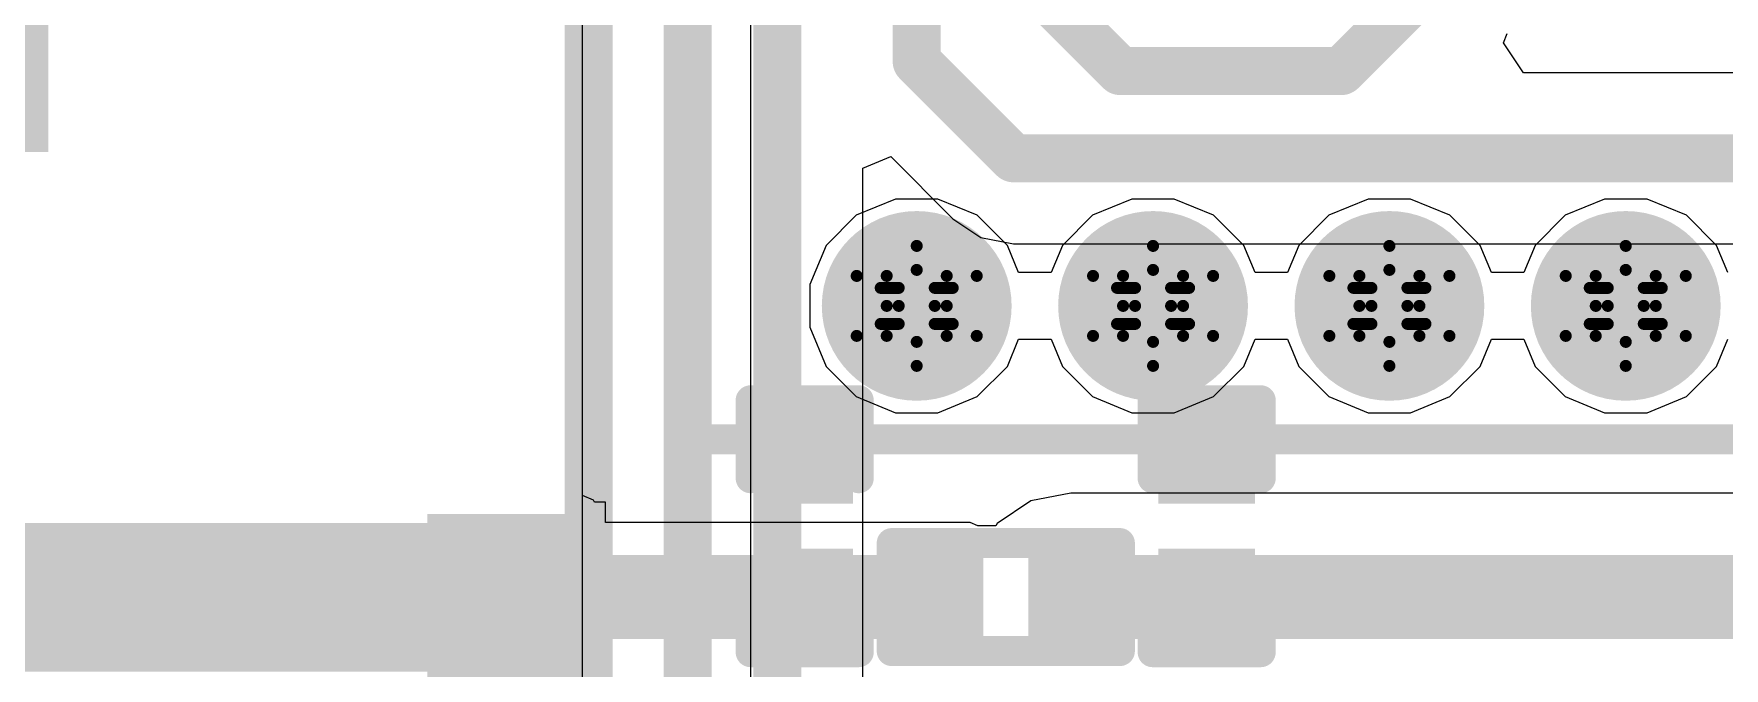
# Model space of a CAD drawing. Header units: inches. Extents: x -2.7 to 10.9, y -2.9 to 7.4.
# Drawn here: x -0.7064 to -0.4248, y 0.9 to 1.0058 of the extents above; entities that cross this region are included whole.
import ezdxf

# ---------------------------------------------------------------- set-up
doc = ezdxf.new("R2010")
doc.units = ezdxf.units.IN
doc.header["$MEASUREMENT"] = 0
for name, color, linetype in [('Board Outline', 216, 'Continuous'), ('Bottom Layer', 5, 'Continuous'), ('Bottom Solder', 6, 'Continuous'), ('Drill Drawing', 1, 'Continuous'), ('Layer 2', 16, 'Continuous'), ('Layer 3', 76, 'Continuous'), ('Top Layer', 1, 'Continuous'), ('Top Overlay', 2, 'Continuous'), ('Top Paste', 8, 'Continuous'), ('Top Solder', 216, 'Continuous'), ('Via Holes', 16, 'Continuous')]:
    doc.layers.add(name, color=color, linetype=linetype)

# ---------------------------------------------------------------- blocks, each defined once
blk = doc.blocks.new('IND_0201_38')
at = {"layer": 'Top Layer'}
for points in [[(-0.01575, 0.00591), (-0.00591, 0.00591), (-0.00591, -0.00591), (-0.01575, -0.00591)], [(0.00591, 0.00591), (0.01575, 0.00591), (0.01575, -0.00591), (0.00591, -0.00591)]]:
    blk.add_hatch(color=1, dxfattribs=at).paths.add_polyline_path(points)
at = {"layer": 'Top Paste'}
for points in [[(-0.01575, 0.00591), (-0.00591, 0.00591), (-0.00591, -0.00591), (-0.01575, -0.00591)], [(0.00591, 0.00591), (0.01575, 0.00591), (0.01575, -0.00591), (0.00591, -0.00591)]]:
    blk.add_hatch(color=8, dxfattribs=at).paths.add_polyline_path(points)
at = {"layer": 'Top Solder'}
for points in [[(-0.01791, 0.00807), (-0.00374, 0.00807), (-0.00374, -0.00807), (-0.01791, -0.00807)], [(0.00374, 0.00807), (0.01791, 0.00807), (0.01791, -0.00807), (0.00374, -0.00807)]]:
    blk.add_hatch(color=216, dxfattribs=at).paths.add_polyline_path(points)
at = {"layer": 'Top Overlay'}
for points in [[(-0.019, 0.009, 0.005, 0.005, 0), (0.019, 0.009, 0.005, 0.005, 0)], [(-0.019, -0.009, 0.005, 0.005, 0), (-0.019, 0.009, 0.005, 0.005, 0)], [(0.019, -0.009, 0.005, 0.005, 0), (0.019, 0.009, 0.005, 0.005, 0)], [(-0.019, -0.009, 0.005, 0.005, 0), (0.019, -0.009, 0.005, 0.005, 0)]]:
    blk.add_lwpolyline(points, format="xyseb", dxfattribs=at)
for points in [[(-0.02025, 0.009, 0.0025, 0.0025, 1), (-0.01775, 0.009, 0.0025, 0.0025, 1)], [(-0.02025, 0.009, 0.0025, 0.0025, 1), (-0.01775, 0.009, 0.0025, 0.0025, 1)], [(0.01775, 0.009, 0.0025, 0.0025, 1), (0.02025, 0.009, 0.0025, 0.0025, 1)], [(0.01775, 0.009, 0.0025, 0.0025, 1), (0.02025, 0.009, 0.0025, 0.0025, 1)], [(-0.02025, -0.009, 0.0025, 0.0025, 1), (-0.01775, -0.009, 0.0025, 0.0025, 1)], [(-0.02025, -0.009, 0.0025, 0.0025, 1), (-0.01775, -0.009, 0.0025, 0.0025, 1)], [(0.01775, -0.009, 0.0025, 0.0025, 1), (0.02025, -0.009, 0.0025, 0.0025, 1)], [(0.01775, -0.009, 0.0025, 0.0025, 1), (0.02025, -0.009, 0.0025, 0.0025, 1)]]:
    blk.add_lwpolyline(points, format="xyseb", close=True, dxfattribs=at)
blk = doc.blocks.new('CAP_0201_39')
at = {"layer": 'Top Layer'}
for points in [[(-0.01772, 0.00591), (-0.00591, 0.00591), (-0.00591, -0.00591), (-0.01772, -0.00591)], [(0.00591, 0.00591), (0.01772, 0.00591), (0.01772, -0.00591), (0.00591, -0.00591)]]:
    blk.add_hatch(color=1, dxfattribs=at).paths.add_polyline_path(points)
at = {"layer": 'Top Paste'}
for points in [[(-0.01772, 0.00591), (-0.00591, 0.00591), (-0.00591, -0.00591), (-0.01772, -0.00591)], [(0.00591, 0.00591), (0.01772, 0.00591), (0.01772, -0.00591), (0.00591, -0.00591)]]:
    blk.add_hatch(color=8, dxfattribs=at).paths.add_polyline_path(points)
at = {"layer": 'Top Solder'}
for points in [[(-0.01988, 0.00807), (-0.00374, 0.00807), (-0.00374, -0.00807), (-0.01988, -0.00807)], [(0.00374, 0.00807), (0.01988, 0.00807), (0.01988, -0.00807), (0.00374, -0.00807)]]:
    blk.add_hatch(color=216, dxfattribs=at).paths.add_polyline_path(points)
at = {"layer": 'Top Overlay'}
for points in [[(-0.008, 0.009, 0.005, 0.005, 0), (-0.021, 0.009, 0.005, 0.005, 0)], [(-0.021, -0.009, 0.005, 0.005, 0), (-0.021, 0.009, 0.005, 0.005, 0)], [(0.021, 0.009, 0.005, 0.005, 0), (0.008, 0.009, 0.005, 0.005, 0)], [(0.021, -0.009, 0.005, 0.005, 0), (0.021, 0.009, 0.005, 0.005, 0)], [(-0.008, -0.009, 0.005, 0.005, 0), (-0.021, -0.009, 0.005, 0.005, 0)], [(0.021, -0.009, 0.005, 0.005, 0), (0.008, -0.009, 0.005, 0.005, 0)]]:
    blk.add_lwpolyline(points, format="xyseb", dxfattribs=at)
for points in [[(-0.02225, 0.009, 0.0025, 0.0025, 1), (-0.01975, 0.009, 0.0025, 0.0025, 1)], [(-0.02225, 0.009, 0.0025, 0.0025, 1), (-0.01975, 0.009, 0.0025, 0.0025, 1)], [(-0.00925, 0.009, 0.0025, 0.0025, 1), (-0.00675, 0.009, 0.0025, 0.0025, 1)], [(0.00675, 0.009, 0.0025, 0.0025, 1), (0.00925, 0.009, 0.0025, 0.0025, 1)], [(0.01975, 0.009, 0.0025, 0.0025, 1), (0.02225, 0.009, 0.0025, 0.0025, 1)], [(0.01975, 0.009, 0.0025, 0.0025, 1), (0.02225, 0.009, 0.0025, 0.0025, 1)], [(-0.02225, -0.009, 0.0025, 0.0025, 1), (-0.01975, -0.009, 0.0025, 0.0025, 1)], [(-0.02225, -0.009, 0.0025, 0.0025, 1), (-0.01975, -0.009, 0.0025, 0.0025, 1)], [(-0.00925, -0.009, 0.0025, 0.0025, 1), (-0.00675, -0.009, 0.0025, 0.0025, 1)], [(0.00675, -0.009, 0.0025, 0.0025, 1), (0.00925, -0.009, 0.0025, 0.0025, 1)], [(0.01975, -0.009, 0.0025, 0.0025, 1), (0.02225, -0.009, 0.0025, 0.0025, 1)], [(0.01975, -0.009, 0.0025, 0.0025, 1), (0.02225, -0.009, 0.0025, 0.0025, 1)]]:
    blk.add_lwpolyline(points, format="xyseb", close=True, dxfattribs=at)
blk = doc.blocks.new('CAP_0201_40')
at = {"layer": 'Top Layer'}
for points in [[(-0.01772, 0.00591), (-0.00591, 0.00591), (-0.00591, -0.00591), (-0.01772, -0.00591)], [(0.00591, 0.00591), (0.01772, 0.00591), (0.01772, -0.00591), (0.00591, -0.00591)]]:
    blk.add_hatch(color=1, dxfattribs=at).paths.add_polyline_path(points)
at = {"layer": 'Top Paste'}
for points in [[(-0.01772, 0.00591), (-0.00591, 0.00591), (-0.00591, -0.00591), (-0.01772, -0.00591)], [(0.00591, 0.00591), (0.01772, 0.00591), (0.01772, -0.00591), (0.00591, -0.00591)]]:
    blk.add_hatch(color=8, dxfattribs=at).paths.add_polyline_path(points)
at = {"layer": 'Top Solder'}
for points in [[(-0.01988, 0.00807), (-0.00374, 0.00807), (-0.00374, -0.00807), (-0.01988, -0.00807)], [(0.00374, 0.00807), (0.01988, 0.00807), (0.01988, -0.00807), (0.00374, -0.00807)]]:
    blk.add_hatch(color=216, dxfattribs=at).paths.add_polyline_path(points)
at = {"layer": 'Top Overlay'}
for points in [[(-0.008, 0.009, 0.005, 0.005, 0), (-0.021, 0.009, 0.005, 0.005, 0)], [(-0.021, -0.009, 0.005, 0.005, 0), (-0.021, 0.009, 0.005, 0.005, 0)], [(0.021, 0.009, 0.005, 0.005, 0), (0.008, 0.009, 0.005, 0.005, 0)], [(0.021, -0.009, 0.005, 0.005, 0), (0.021, 0.009, 0.005, 0.005, 0)], [(-0.008, -0.009, 0.005, 0.005, 0), (-0.021, -0.009, 0.005, 0.005, 0)], [(0.021, -0.009, 0.005, 0.005, 0), (0.008, -0.009, 0.005, 0.005, 0)]]:
    blk.add_lwpolyline(points, format="xyseb", dxfattribs=at)
for points in [[(-0.02225, 0.009, 0.0025, 0.0025, 1), (-0.01975, 0.009, 0.0025, 0.0025, 1)], [(-0.02225, 0.009, 0.0025, 0.0025, 1), (-0.01975, 0.009, 0.0025, 0.0025, 1)], [(-0.00925, 0.009, 0.0025, 0.0025, 1), (-0.00675, 0.009, 0.0025, 0.0025, 1)], [(0.00675, 0.009, 0.0025, 0.0025, 1), (0.00925, 0.009, 0.0025, 0.0025, 1)], [(0.01975, 0.009, 0.0025, 0.0025, 1), (0.02225, 0.009, 0.0025, 0.0025, 1)], [(0.01975, 0.009, 0.0025, 0.0025, 1), (0.02225, 0.009, 0.0025, 0.0025, 1)], [(-0.02225, -0.009, 0.0025, 0.0025, 1), (-0.01975, -0.009, 0.0025, 0.0025, 1)], [(-0.02225, -0.009, 0.0025, 0.0025, 1), (-0.01975, -0.009, 0.0025, 0.0025, 1)], [(-0.00925, -0.009, 0.0025, 0.0025, 1), (-0.00675, -0.009, 0.0025, 0.0025, 1)], [(0.00675, -0.009, 0.0025, 0.0025, 1), (0.00925, -0.009, 0.0025, 0.0025, 1)], [(0.01975, -0.009, 0.0025, 0.0025, 1), (0.02225, -0.009, 0.0025, 0.0025, 1)], [(0.01975, -0.009, 0.0025, 0.0025, 1), (0.02225, -0.009, 0.0025, 0.0025, 1)]]:
    blk.add_lwpolyline(points, format="xyseb", close=True, dxfattribs=at)
blk = doc.blocks.new('ESP_P_____A_______41')
at = {"layer": 'Top Layer'}
for points in [[(0.09055, 0), (0.11535, 0), (0.11535, 0.198), (0.09055, 0.198)], [(0.17717, 0.08701), (0.19685, 0.08701), (0.19685, 0.198), (0.17717, 0.198)], [(0.281, 0.08702), (0.281, 0.1067), (0.192, 0.1067), (0.192, 0.08702)], [(0.09316, 0.01984), (0.11284, 0.01984), (0.11284, 0.00016), (0.09316, 0.00016)]]:
    blk.add_hatch(color=1, dxfattribs=at).paths.add_polyline_path(points)
at = {"layer": 'Top Paste'}
blk.add_hatch(color=8, dxfattribs=at).paths.add_polyline_path([(0.09316, 0.01984), (0.11284, 0.01984), (0.11284, 0.00016), (0.09316, 0.00016)])
at = {"layer": 'Top Solder'}
blk.add_hatch(color=216, dxfattribs=at).paths.add_polyline_path([(0.08916, 0.02384), (0.11684, 0.02384), (0.11684, -0.00384), (0.08916, -0.00384)])

msp = doc.modelspace()

# ---------------------------------------------------------------- hatches: boundary and pattern name
at = {"layer": 'Bottom Layer'}
h = msp.add_hatch(color=5, dxfattribs=at)
edge = h.paths.add_edge_path()
edge.add_arc((-0.55933, 0.9604), 0.01181, 0, 360)
h = msp.add_hatch(color=5, dxfattribs=at)
edge = h.paths.add_edge_path()
edge.add_arc((-0.51996, 0.9604), 0.01181, 0, 360)
h = msp.add_hatch(color=5, dxfattribs=at)
edge = h.paths.add_edge_path()
edge.add_arc((-0.48059, 0.9604), 0.01181, 0, 360)
h = msp.add_hatch(color=5, dxfattribs=at)
edge = h.paths.add_edge_path()
edge.add_arc((-0.44122, 0.9604), 0.01181, 0, 360)
at = {"layer": 'Bottom Solder'}
h = msp.add_hatch(color=6, dxfattribs=at)
edge = h.paths.add_edge_path()
edge.add_arc((-0.55933, 0.9604), 0.01581, 0, 360)
h = msp.add_hatch(color=6, dxfattribs=at)
edge = h.paths.add_edge_path()
edge.add_arc((-0.51996, 0.9604), 0.01581, 0, 360)
h = msp.add_hatch(color=6, dxfattribs=at)
edge = h.paths.add_edge_path()
edge.add_arc((-0.48059, 0.9604), 0.01581, 0, 360)
h = msp.add_hatch(color=6, dxfattribs=at)
edge = h.paths.add_edge_path()
edge.add_arc((-0.44122, 0.9604), 0.01581, 0, 360)
at = {"layer": 'Layer 2'}
h = msp.add_hatch(color=16, dxfattribs=at)
edge = h.paths.add_edge_path()
edge.add_arc((-0.55933, 0.9604), 0.01181, 0, 360)
h = msp.add_hatch(color=16, dxfattribs=at)
edge = h.paths.add_edge_path()
edge.add_arc((-0.51996, 0.9604), 0.01181, 0, 360)
h = msp.add_hatch(color=16, dxfattribs=at)
edge = h.paths.add_edge_path()
edge.add_arc((-0.48059, 0.9604), 0.01181, 0, 360)
h = msp.add_hatch(color=16, dxfattribs=at)
edge = h.paths.add_edge_path()
edge.add_arc((-0.44122, 0.9604), 0.01181, 0, 360)
at = {"layer": 'Layer 3'}
h = msp.add_hatch(color=76, dxfattribs=at)
edge = h.paths.add_edge_path()
edge.add_arc((-0.55933, 0.9604), 0.01181, 0, 360)
h = msp.add_hatch(color=76, dxfattribs=at)
edge = h.paths.add_edge_path()
edge.add_arc((-0.51996, 0.9604), 0.01181, 0, 360)
h = msp.add_hatch(color=76, dxfattribs=at)
edge = h.paths.add_edge_path()
edge.add_arc((-0.48059, 0.9604), 0.01181, 0, 360)
h = msp.add_hatch(color=76, dxfattribs=at)
edge = h.paths.add_edge_path()
edge.add_arc((-0.44122, 0.9604), 0.01181, 0, 360)
at = {"layer": 'Top Layer'}
h = msp.add_hatch(color=1, dxfattribs=at)
edge = h.paths.add_edge_path()
edge.add_arc((-0.55933, 0.9604), 0.01181, 0, 360)
h = msp.add_hatch(color=1, dxfattribs=at)
edge = h.paths.add_edge_path()
edge.add_arc((-0.51996, 0.9604), 0.01181, 0, 360)
h = msp.add_hatch(color=1, dxfattribs=at)
edge = h.paths.add_edge_path()
edge.add_arc((-0.48059, 0.9604), 0.01181, 0, 360)
h = msp.add_hatch(color=1, dxfattribs=at)
edge = h.paths.add_edge_path()
edge.add_arc((-0.44122, 0.9604), 0.01181, 0, 360)
msp.add_hatch(color=1, dxfattribs=at).paths.add_polyline_path([(-0.63683, 0.90486), (-0.5504, 0.90486), (-0.5504, 0.91886), (-0.63683, 0.91886)])
at = {"layer": 'Top Solder'}
h = msp.add_hatch(color=216, dxfattribs=at)
edge = h.paths.add_edge_path()
edge.add_arc((-0.55933, 0.9604), 0.01581, 0, 360)
h = msp.add_hatch(color=216, dxfattribs=at)
edge = h.paths.add_edge_path()
edge.add_arc((-0.51996, 0.9604), 0.01581, 0, 360)
h = msp.add_hatch(color=216, dxfattribs=at)
edge = h.paths.add_edge_path()
edge.add_arc((-0.48059, 0.9604), 0.01581, 0, 360)
h = msp.add_hatch(color=216, dxfattribs=at)
edge = h.paths.add_edge_path()
edge.add_arc((-0.44122, 0.9604), 0.01581, 0, 360)
at = {"layer": 'Via Holes'}
h = msp.add_hatch(color=7, dxfattribs=at)
edge = h.paths.add_edge_path()
edge.add_arc((-0.55933, 0.9604), 0.00591, 0, 360)
h = msp.add_hatch(color=7, dxfattribs=at)
edge = h.paths.add_edge_path()
edge.add_arc((-0.51996, 0.9604), 0.00591, 0, 360)
h = msp.add_hatch(color=7, dxfattribs=at)
edge = h.paths.add_edge_path()
edge.add_arc((-0.48059, 0.9604), 0.00591, 0, 360)
h = msp.add_hatch(color=7, dxfattribs=at)
edge = h.paths.add_edge_path()
edge.add_arc((-0.44122, 0.9604), 0.00591, 0, 360)

# ---------------------------------------------------------------- linework, layer by layer
at = {"layer": 'Board Outline'}
msp.add_lwpolyline([(-2.49969, 1.37795, 0.005, 0.005, -0.740599), (2.8433, 0.25075, 0.005, 0.005, 0)], format="xyseb", dxfattribs=at)
at = {"layer": 'Bottom Layer'}
for p, q in [((-0.46161, 1.00427), (-0.46097, 1.00582)), ((-0.45828, 0.99927), (-0.46161, 1.00427)), ((-0.3895, 0.99927), (-0.45828, 0.99927)), ((-0.56829, 0.98337), (-0.56367, 0.98529)), ((-0.56829, 0.83698), (-0.56829, 0.98337)), ((-0.56367, 0.98529), (-0.55329, 0.97491)), ((-0.55329, 0.97491), (-0.55329, 0.97491)), ((-0.55329, 0.97491), (-0.54866, 0.97181)), ((-0.54866, 0.97181), (-0.5432, 0.97073)), ((-0.5432, 0.97073), (-0.39541, 0.97073))]:
    msp.add_line(p, q, dxfattribs=at)
for points in [[(-0.61398, 0.47298, 0.008, 0.008, 0), (-0.61398, 1.07322, 0.008, 0.008, 0)], [(-0.59749, 0.50813, 0.008, 0.008, 0), (-0.59749, 1.06681, 0.008, 0.008, 0)], [(-0.58256, 0.53156, 0.008, 0.008, 0), (-0.58256, 1.05601, 0.008, 0.008, 0)], [(-0.55933, 1.00114, 0.008, 0.008, 0), (-0.55933, 1.05657, 0.008, 0.008, 0)], [(-0.4886, 0.99954, 0.008, 0.008, 0), (-0.46451, 1.02363, 0.008, 0.008, 0)], [(-0.5395, 1.01362, 0.008, 0.008, 0), (-0.52542, 0.99954, 0.008, 0.008, 0)], [(-0.55933, 1.00114, 0.008, 0.008, 0), (-0.5432, 0.985, 0.008, 0.008, 0)], [(-0.52542, 0.99954, 0.008, 0.008, 0), (-0.4886, 0.99954, 0.008, 0.008, 0)], [(-0.5432, 0.985, 0.008, 0.008, 0), (-0.3895, 0.985, 0.008, 0.008, 0)]]:
    msp.add_lwpolyline(points, format="xyseb", dxfattribs=at)
for points in [[(-0.56133, 1.00114, 0.004, 0.004, 1), (-0.55733, 1.00114, 0.004, 0.004, 1)], [(-0.56133, 1.00114, 0.004, 0.004, 1), (-0.55733, 1.00114, 0.004, 0.004, 1)], [(-0.52742, 0.99954, 0.004, 0.004, 1), (-0.52342, 0.99954, 0.004, 0.004, 1)], [(-0.52742, 0.99954, 0.004, 0.004, 1), (-0.52342, 0.99954, 0.004, 0.004, 1)], [(-0.4906, 0.99954, 0.004, 0.004, 1), (-0.4866, 0.99954, 0.004, 0.004, 1)], [(-0.4906, 0.99954, 0.004, 0.004, 1), (-0.4866, 0.99954, 0.004, 0.004, 1)], [(-0.5452, 0.985, 0.004, 0.004, 1), (-0.5412, 0.985, 0.004, 0.004, 1)], [(-0.5452, 0.985, 0.004, 0.004, 1), (-0.5412, 0.985, 0.004, 0.004, 1)]]:
    msp.add_lwpolyline(points, format="xyseb", close=True, dxfattribs=at)
at = {"layer": 'Drill Drawing'}
for points in [[(-0.56433, 0.9654, 0.002, 0.002, 0), (-0.55933, 0.9704, 0.002, 0.002, 0)], [(-0.55933, 0.9704, 0.002, 0.002, 0), (-0.55433, 0.9654, 0.002, 0.002, 0)], [(-0.52496, 0.9654, 0.002, 0.002, 0), (-0.51996, 0.9704, 0.002, 0.002, 0)], [(-0.51996, 0.9704, 0.002, 0.002, 0), (-0.51496, 0.9654, 0.002, 0.002, 0)], [(-0.48559, 0.9654, 0.002, 0.002, 0), (-0.48059, 0.9704, 0.002, 0.002, 0)], [(-0.48059, 0.9704, 0.002, 0.002, 0), (-0.47559, 0.9654, 0.002, 0.002, 0)], [(-0.44622, 0.9654, 0.002, 0.002, 0), (-0.44122, 0.9704, 0.002, 0.002, 0)], [(-0.44122, 0.9704, 0.002, 0.002, 0), (-0.43622, 0.9654, 0.002, 0.002, 0)], [(-0.56933, 0.9654, 0.002, 0.002, 0), (-0.56433, 0.9604, 0.002, 0.002, 0)], [(-0.56933, 0.9654, 0.002, 0.002, 0), (-0.56433, 0.9654, 0.002, 0.002, 0)], [(-0.56233, 0.9634, 0.002, 0.002, 0), (-0.55933, 0.9664, 0.002, 0.002, 0)], [(-0.55933, 0.9664, 0.002, 0.002, 0), (-0.55633, 0.9634, 0.002, 0.002, 0)], [(-0.55433, 0.9654, 0.002, 0.002, 0), (-0.54933, 0.9654, 0.002, 0.002, 0)], [(-0.55433, 0.9604, 0.002, 0.002, 0), (-0.54933, 0.9654, 0.002, 0.002, 0)], [(-0.52996, 0.9654, 0.002, 0.002, 0), (-0.52496, 0.9604, 0.002, 0.002, 0)], [(-0.52996, 0.9654, 0.002, 0.002, 0), (-0.52496, 0.9654, 0.002, 0.002, 0)], [(-0.52296, 0.9634, 0.002, 0.002, 0), (-0.51996, 0.9664, 0.002, 0.002, 0)], [(-0.51996, 0.9664, 0.002, 0.002, 0), (-0.51696, 0.9634, 0.002, 0.002, 0)], [(-0.51496, 0.9654, 0.002, 0.002, 0), (-0.50996, 0.9654, 0.002, 0.002, 0)], [(-0.51496, 0.9604, 0.002, 0.002, 0), (-0.50996, 0.9654, 0.002, 0.002, 0)], [(-0.49059, 0.9654, 0.002, 0.002, 0), (-0.48559, 0.9604, 0.002, 0.002, 0)], [(-0.49059, 0.9654, 0.002, 0.002, 0), (-0.48559, 0.9654, 0.002, 0.002, 0)], [(-0.48359, 0.9634, 0.002, 0.002, 0), (-0.48059, 0.9664, 0.002, 0.002, 0)], [(-0.48059, 0.9664, 0.002, 0.002, 0), (-0.47759, 0.9634, 0.002, 0.002, 0)], [(-0.47559, 0.9654, 0.002, 0.002, 0), (-0.47059, 0.9654, 0.002, 0.002, 0)], [(-0.47559, 0.9604, 0.002, 0.002, 0), (-0.47059, 0.9654, 0.002, 0.002, 0)], [(-0.45122, 0.9654, 0.002, 0.002, 0), (-0.44622, 0.9604, 0.002, 0.002, 0)], [(-0.45122, 0.9654, 0.002, 0.002, 0), (-0.44622, 0.9654, 0.002, 0.002, 0)], [(-0.44422, 0.9634, 0.002, 0.002, 0), (-0.44122, 0.9664, 0.002, 0.002, 0)], [(-0.44122, 0.9664, 0.002, 0.002, 0), (-0.43822, 0.9634, 0.002, 0.002, 0)], [(-0.43622, 0.9654, 0.002, 0.002, 0), (-0.43122, 0.9654, 0.002, 0.002, 0)], [(-0.43622, 0.9604, 0.002, 0.002, 0), (-0.43122, 0.9654, 0.002, 0.002, 0)], [(-0.56533, 0.9634, 0.002, 0.002, 0), (-0.56233, 0.9604, 0.002, 0.002, 0)], [(-0.56533, 0.9634, 0.002, 0.002, 0), (-0.56233, 0.9634, 0.002, 0.002, 0)], [(-0.55633, 0.9634, 0.002, 0.002, 0), (-0.55333, 0.9634, 0.002, 0.002, 0)], [(-0.55633, 0.9604, 0.002, 0.002, 0), (-0.55333, 0.9634, 0.002, 0.002, 0)], [(-0.52596, 0.9634, 0.002, 0.002, 0), (-0.52296, 0.9604, 0.002, 0.002, 0)], [(-0.52596, 0.9634, 0.002, 0.002, 0), (-0.52296, 0.9634, 0.002, 0.002, 0)], [(-0.51696, 0.9634, 0.002, 0.002, 0), (-0.51396, 0.9634, 0.002, 0.002, 0)], [(-0.51696, 0.9604, 0.002, 0.002, 0), (-0.51396, 0.9634, 0.002, 0.002, 0)], [(-0.48659, 0.9634, 0.002, 0.002, 0), (-0.48359, 0.9604, 0.002, 0.002, 0)], [(-0.48659, 0.9634, 0.002, 0.002, 0), (-0.48359, 0.9634, 0.002, 0.002, 0)], [(-0.47759, 0.9634, 0.002, 0.002, 0), (-0.47459, 0.9634, 0.002, 0.002, 0)], [(-0.47759, 0.9604, 0.002, 0.002, 0), (-0.47459, 0.9634, 0.002, 0.002, 0)], [(-0.44722, 0.9634, 0.002, 0.002, 0), (-0.44422, 0.9604, 0.002, 0.002, 0)], [(-0.44722, 0.9634, 0.002, 0.002, 0), (-0.44422, 0.9634, 0.002, 0.002, 0)], [(-0.43822, 0.9634, 0.002, 0.002, 0), (-0.43522, 0.9634, 0.002, 0.002, 0)], [(-0.43822, 0.9604, 0.002, 0.002, 0), (-0.43522, 0.9634, 0.002, 0.002, 0)], [(-0.56933, 0.9554, 0.002, 0.002, 0), (-0.56433, 0.9604, 0.002, 0.002, 0)], [(-0.56533, 0.9574, 0.002, 0.002, 0), (-0.56233, 0.9604, 0.002, 0.002, 0)], [(-0.55633, 0.9604, 0.002, 0.002, 0), (-0.55333, 0.9574, 0.002, 0.002, 0)], [(-0.55433, 0.9604, 0.002, 0.002, 0), (-0.54933, 0.9554, 0.002, 0.002, 0)], [(-0.52996, 0.9554, 0.002, 0.002, 0), (-0.52496, 0.9604, 0.002, 0.002, 0)], [(-0.52596, 0.9574, 0.002, 0.002, 0), (-0.52296, 0.9604, 0.002, 0.002, 0)], [(-0.51696, 0.9604, 0.002, 0.002, 0), (-0.51396, 0.9574, 0.002, 0.002, 0)], [(-0.51496, 0.9604, 0.002, 0.002, 0), (-0.50996, 0.9554, 0.002, 0.002, 0)], [(-0.49059, 0.9554, 0.002, 0.002, 0), (-0.48559, 0.9604, 0.002, 0.002, 0)], [(-0.48659, 0.9574, 0.002, 0.002, 0), (-0.48359, 0.9604, 0.002, 0.002, 0)], [(-0.47759, 0.9604, 0.002, 0.002, 0), (-0.47459, 0.9574, 0.002, 0.002, 0)], [(-0.47559, 0.9604, 0.002, 0.002, 0), (-0.47059, 0.9554, 0.002, 0.002, 0)], [(-0.45122, 0.9554, 0.002, 0.002, 0), (-0.44622, 0.9604, 0.002, 0.002, 0)], [(-0.44722, 0.9574, 0.002, 0.002, 0), (-0.44422, 0.9604, 0.002, 0.002, 0)], [(-0.43822, 0.9604, 0.002, 0.002, 0), (-0.43522, 0.9574, 0.002, 0.002, 0)], [(-0.43622, 0.9604, 0.002, 0.002, 0), (-0.43122, 0.9554, 0.002, 0.002, 0)], [(-0.56533, 0.9574, 0.002, 0.002, 0), (-0.56233, 0.9574, 0.002, 0.002, 0)], [(-0.56233, 0.9574, 0.002, 0.002, 0), (-0.55933, 0.9544, 0.002, 0.002, 0)], [(-0.55933, 0.9544, 0.002, 0.002, 0), (-0.55633, 0.9574, 0.002, 0.002, 0)], [(-0.55633, 0.9574, 0.002, 0.002, 0), (-0.55333, 0.9574, 0.002, 0.002, 0)], [(-0.52596, 0.9574, 0.002, 0.002, 0), (-0.52296, 0.9574, 0.002, 0.002, 0)], [(-0.52296, 0.9574, 0.002, 0.002, 0), (-0.51996, 0.9544, 0.002, 0.002, 0)], [(-0.51996, 0.9544, 0.002, 0.002, 0), (-0.51696, 0.9574, 0.002, 0.002, 0)], [(-0.51696, 0.9574, 0.002, 0.002, 0), (-0.51396, 0.9574, 0.002, 0.002, 0)], [(-0.48659, 0.9574, 0.002, 0.002, 0), (-0.48359, 0.9574, 0.002, 0.002, 0)], [(-0.48359, 0.9574, 0.002, 0.002, 0), (-0.48059, 0.9544, 0.002, 0.002, 0)], [(-0.48059, 0.9544, 0.002, 0.002, 0), (-0.47759, 0.9574, 0.002, 0.002, 0)], [(-0.47759, 0.9574, 0.002, 0.002, 0), (-0.47459, 0.9574, 0.002, 0.002, 0)], [(-0.44722, 0.9574, 0.002, 0.002, 0), (-0.44422, 0.9574, 0.002, 0.002, 0)], [(-0.44422, 0.9574, 0.002, 0.002, 0), (-0.44122, 0.9544, 0.002, 0.002, 0)], [(-0.44122, 0.9544, 0.002, 0.002, 0), (-0.43822, 0.9574, 0.002, 0.002, 0)], [(-0.43822, 0.9574, 0.002, 0.002, 0), (-0.43522, 0.9574, 0.002, 0.002, 0)], [(-0.56933, 0.9554, 0.002, 0.002, 0), (-0.56433, 0.9554, 0.002, 0.002, 0)], [(-0.56433, 0.9554, 0.002, 0.002, 0), (-0.55933, 0.9504, 0.002, 0.002, 0)], [(-0.55933, 0.9504, 0.002, 0.002, 0), (-0.55433, 0.9554, 0.002, 0.002, 0)], [(-0.55433, 0.9554, 0.002, 0.002, 0), (-0.54933, 0.9554, 0.002, 0.002, 0)], [(-0.52996, 0.9554, 0.002, 0.002, 0), (-0.52496, 0.9554, 0.002, 0.002, 0)], [(-0.52496, 0.9554, 0.002, 0.002, 0), (-0.51996, 0.9504, 0.002, 0.002, 0)], [(-0.51996, 0.9504, 0.002, 0.002, 0), (-0.51496, 0.9554, 0.002, 0.002, 0)], [(-0.51496, 0.9554, 0.002, 0.002, 0), (-0.50996, 0.9554, 0.002, 0.002, 0)], [(-0.49059, 0.9554, 0.002, 0.002, 0), (-0.48559, 0.9554, 0.002, 0.002, 0)], [(-0.48559, 0.9554, 0.002, 0.002, 0), (-0.48059, 0.9504, 0.002, 0.002, 0)], [(-0.48059, 0.9504, 0.002, 0.002, 0), (-0.47559, 0.9554, 0.002, 0.002, 0)], [(-0.47559, 0.9554, 0.002, 0.002, 0), (-0.47059, 0.9554, 0.002, 0.002, 0)], [(-0.45122, 0.9554, 0.002, 0.002, 0), (-0.44622, 0.9554, 0.002, 0.002, 0)], [(-0.44622, 0.9554, 0.002, 0.002, 0), (-0.44122, 0.9504, 0.002, 0.002, 0)], [(-0.44122, 0.9504, 0.002, 0.002, 0), (-0.43622, 0.9554, 0.002, 0.002, 0)], [(-0.43622, 0.9554, 0.002, 0.002, 0), (-0.43122, 0.9554, 0.002, 0.002, 0)]]:
    msp.add_lwpolyline(points, format="xyseb", dxfattribs=at)
for points in [[(-0.55983, 0.9704, 0.001, 0.001, 1), (-0.55883, 0.9704, 0.001, 0.001, 1)], [(-0.55983, 0.9704, 0.001, 0.001, 1), (-0.55883, 0.9704, 0.001, 0.001, 1)], [(-0.52046, 0.9704, 0.001, 0.001, 1), (-0.51946, 0.9704, 0.001, 0.001, 1)], [(-0.52046, 0.9704, 0.001, 0.001, 1), (-0.51946, 0.9704, 0.001, 0.001, 1)], [(-0.48109, 0.9704, 0.001, 0.001, 1), (-0.48009, 0.9704, 0.001, 0.001, 1)], [(-0.48109, 0.9704, 0.001, 0.001, 1), (-0.48009, 0.9704, 0.001, 0.001, 1)], [(-0.44172, 0.9704, 0.001, 0.001, 1), (-0.44072, 0.9704, 0.001, 0.001, 1)], [(-0.44172, 0.9704, 0.001, 0.001, 1), (-0.44072, 0.9704, 0.001, 0.001, 1)], [(-0.56983, 0.9654, 0.001, 0.001, 1), (-0.56883, 0.9654, 0.001, 0.001, 1)], [(-0.56983, 0.9654, 0.001, 0.001, 1), (-0.56883, 0.9654, 0.001, 0.001, 1)], [(-0.56483, 0.9654, 0.001, 0.001, 1), (-0.56383, 0.9654, 0.001, 0.001, 1)], [(-0.56483, 0.9654, 0.001, 0.001, 1), (-0.56383, 0.9654, 0.001, 0.001, 1)], [(-0.55983, 0.9664, 0.001, 0.001, 1), (-0.55883, 0.9664, 0.001, 0.001, 1)], [(-0.55983, 0.9664, 0.001, 0.001, 1), (-0.55883, 0.9664, 0.001, 0.001, 1)], [(-0.55483, 0.9654, 0.001, 0.001, 1), (-0.55383, 0.9654, 0.001, 0.001, 1)], [(-0.55483, 0.9654, 0.001, 0.001, 1), (-0.55383, 0.9654, 0.001, 0.001, 1)], [(-0.54983, 0.9654, 0.001, 0.001, 1), (-0.54883, 0.9654, 0.001, 0.001, 1)], [(-0.54983, 0.9654, 0.001, 0.001, 1), (-0.54883, 0.9654, 0.001, 0.001, 1)], [(-0.53046, 0.9654, 0.001, 0.001, 1), (-0.52946, 0.9654, 0.001, 0.001, 1)], [(-0.53046, 0.9654, 0.001, 0.001, 1), (-0.52946, 0.9654, 0.001, 0.001, 1)], [(-0.52546, 0.9654, 0.001, 0.001, 1), (-0.52446, 0.9654, 0.001, 0.001, 1)], [(-0.52546, 0.9654, 0.001, 0.001, 1), (-0.52446, 0.9654, 0.001, 0.001, 1)], [(-0.52046, 0.9664, 0.001, 0.001, 1), (-0.51946, 0.9664, 0.001, 0.001, 1)], [(-0.52046, 0.9664, 0.001, 0.001, 1), (-0.51946, 0.9664, 0.001, 0.001, 1)], [(-0.51546, 0.9654, 0.001, 0.001, 1), (-0.51446, 0.9654, 0.001, 0.001, 1)], [(-0.51546, 0.9654, 0.001, 0.001, 1), (-0.51446, 0.9654, 0.001, 0.001, 1)], [(-0.51046, 0.9654, 0.001, 0.001, 1), (-0.50946, 0.9654, 0.001, 0.001, 1)], [(-0.51046, 0.9654, 0.001, 0.001, 1), (-0.50946, 0.9654, 0.001, 0.001, 1)], [(-0.49109, 0.9654, 0.001, 0.001, 1), (-0.49009, 0.9654, 0.001, 0.001, 1)], [(-0.49109, 0.9654, 0.001, 0.001, 1), (-0.49009, 0.9654, 0.001, 0.001, 1)], [(-0.48609, 0.9654, 0.001, 0.001, 1), (-0.48509, 0.9654, 0.001, 0.001, 1)], [(-0.48609, 0.9654, 0.001, 0.001, 1), (-0.48509, 0.9654, 0.001, 0.001, 1)], [(-0.48109, 0.9664, 0.001, 0.001, 1), (-0.48009, 0.9664, 0.001, 0.001, 1)], [(-0.48109, 0.9664, 0.001, 0.001, 1), (-0.48009, 0.9664, 0.001, 0.001, 1)], [(-0.47609, 0.9654, 0.001, 0.001, 1), (-0.47509, 0.9654, 0.001, 0.001, 1)], [(-0.47609, 0.9654, 0.001, 0.001, 1), (-0.47509, 0.9654, 0.001, 0.001, 1)], [(-0.47109, 0.9654, 0.001, 0.001, 1), (-0.47009, 0.9654, 0.001, 0.001, 1)], [(-0.47109, 0.9654, 0.001, 0.001, 1), (-0.47009, 0.9654, 0.001, 0.001, 1)], [(-0.45172, 0.9654, 0.001, 0.001, 1), (-0.45072, 0.9654, 0.001, 0.001, 1)], [(-0.45172, 0.9654, 0.001, 0.001, 1), (-0.45072, 0.9654, 0.001, 0.001, 1)], [(-0.44672, 0.9654, 0.001, 0.001, 1), (-0.44572, 0.9654, 0.001, 0.001, 1)], [(-0.44672, 0.9654, 0.001, 0.001, 1), (-0.44572, 0.9654, 0.001, 0.001, 1)], [(-0.44172, 0.9664, 0.001, 0.001, 1), (-0.44072, 0.9664, 0.001, 0.001, 1)], [(-0.44172, 0.9664, 0.001, 0.001, 1), (-0.44072, 0.9664, 0.001, 0.001, 1)], [(-0.43672, 0.9654, 0.001, 0.001, 1), (-0.43572, 0.9654, 0.001, 0.001, 1)], [(-0.43672, 0.9654, 0.001, 0.001, 1), (-0.43572, 0.9654, 0.001, 0.001, 1)], [(-0.43172, 0.9654, 0.001, 0.001, 1), (-0.43072, 0.9654, 0.001, 0.001, 1)], [(-0.43172, 0.9654, 0.001, 0.001, 1), (-0.43072, 0.9654, 0.001, 0.001, 1)], [(-0.56583, 0.9634, 0.001, 0.001, 1), (-0.56483, 0.9634, 0.001, 0.001, 1)], [(-0.56583, 0.9634, 0.001, 0.001, 1), (-0.56483, 0.9634, 0.001, 0.001, 1)], [(-0.56283, 0.9634, 0.001, 0.001, 1), (-0.56183, 0.9634, 0.001, 0.001, 1)], [(-0.56283, 0.9634, 0.001, 0.001, 1), (-0.56183, 0.9634, 0.001, 0.001, 1)], [(-0.55683, 0.9634, 0.001, 0.001, 1), (-0.55583, 0.9634, 0.001, 0.001, 1)], [(-0.55683, 0.9634, 0.001, 0.001, 1), (-0.55583, 0.9634, 0.001, 0.001, 1)], [(-0.55383, 0.9634, 0.001, 0.001, 1), (-0.55283, 0.9634, 0.001, 0.001, 1)], [(-0.55383, 0.9634, 0.001, 0.001, 1), (-0.55283, 0.9634, 0.001, 0.001, 1)], [(-0.52646, 0.9634, 0.001, 0.001, 1), (-0.52546, 0.9634, 0.001, 0.001, 1)], [(-0.52646, 0.9634, 0.001, 0.001, 1), (-0.52546, 0.9634, 0.001, 0.001, 1)], [(-0.52346, 0.9634, 0.001, 0.001, 1), (-0.52246, 0.9634, 0.001, 0.001, 1)], [(-0.52346, 0.9634, 0.001, 0.001, 1), (-0.52246, 0.9634, 0.001, 0.001, 1)], [(-0.51746, 0.9634, 0.001, 0.001, 1), (-0.51646, 0.9634, 0.001, 0.001, 1)], [(-0.51746, 0.9634, 0.001, 0.001, 1), (-0.51646, 0.9634, 0.001, 0.001, 1)], [(-0.51446, 0.9634, 0.001, 0.001, 1), (-0.51346, 0.9634, 0.001, 0.001, 1)], [(-0.51446, 0.9634, 0.001, 0.001, 1), (-0.51346, 0.9634, 0.001, 0.001, 1)], [(-0.48709, 0.9634, 0.001, 0.001, 1), (-0.48609, 0.9634, 0.001, 0.001, 1)], [(-0.48709, 0.9634, 0.001, 0.001, 1), (-0.48609, 0.9634, 0.001, 0.001, 1)], [(-0.48409, 0.9634, 0.001, 0.001, 1), (-0.48309, 0.9634, 0.001, 0.001, 1)], [(-0.48409, 0.9634, 0.001, 0.001, 1), (-0.48309, 0.9634, 0.001, 0.001, 1)], [(-0.47809, 0.9634, 0.001, 0.001, 1), (-0.47709, 0.9634, 0.001, 0.001, 1)], [(-0.47809, 0.9634, 0.001, 0.001, 1), (-0.47709, 0.9634, 0.001, 0.001, 1)], [(-0.47509, 0.9634, 0.001, 0.001, 1), (-0.47409, 0.9634, 0.001, 0.001, 1)], [(-0.47509, 0.9634, 0.001, 0.001, 1), (-0.47409, 0.9634, 0.001, 0.001, 1)], [(-0.44772, 0.9634, 0.001, 0.001, 1), (-0.44672, 0.9634, 0.001, 0.001, 1)], [(-0.44772, 0.9634, 0.001, 0.001, 1), (-0.44672, 0.9634, 0.001, 0.001, 1)], [(-0.44472, 0.9634, 0.001, 0.001, 1), (-0.44372, 0.9634, 0.001, 0.001, 1)], [(-0.44472, 0.9634, 0.001, 0.001, 1), (-0.44372, 0.9634, 0.001, 0.001, 1)], [(-0.43872, 0.9634, 0.001, 0.001, 1), (-0.43772, 0.9634, 0.001, 0.001, 1)], [(-0.43872, 0.9634, 0.001, 0.001, 1), (-0.43772, 0.9634, 0.001, 0.001, 1)], [(-0.43572, 0.9634, 0.001, 0.001, 1), (-0.43472, 0.9634, 0.001, 0.001, 1)], [(-0.43572, 0.9634, 0.001, 0.001, 1), (-0.43472, 0.9634, 0.001, 0.001, 1)], [(-0.56483, 0.9604, 0.001, 0.001, 1), (-0.56383, 0.9604, 0.001, 0.001, 1)], [(-0.56483, 0.9604, 0.001, 0.001, 1), (-0.56383, 0.9604, 0.001, 0.001, 1)], [(-0.56283, 0.9604, 0.001, 0.001, 1), (-0.56183, 0.9604, 0.001, 0.001, 1)], [(-0.56283, 0.9604, 0.001, 0.001, 1), (-0.56183, 0.9604, 0.001, 0.001, 1)], [(-0.55683, 0.9604, 0.001, 0.001, 1), (-0.55583, 0.9604, 0.001, 0.001, 1)], [(-0.55683, 0.9604, 0.001, 0.001, 1), (-0.55583, 0.9604, 0.001, 0.001, 1)], [(-0.55483, 0.9604, 0.001, 0.001, 1), (-0.55383, 0.9604, 0.001, 0.001, 1)], [(-0.55483, 0.9604, 0.001, 0.001, 1), (-0.55383, 0.9604, 0.001, 0.001, 1)], [(-0.52546, 0.9604, 0.001, 0.001, 1), (-0.52446, 0.9604, 0.001, 0.001, 1)], [(-0.52546, 0.9604, 0.001, 0.001, 1), (-0.52446, 0.9604, 0.001, 0.001, 1)], [(-0.52346, 0.9604, 0.001, 0.001, 1), (-0.52246, 0.9604, 0.001, 0.001, 1)], [(-0.52346, 0.9604, 0.001, 0.001, 1), (-0.52246, 0.9604, 0.001, 0.001, 1)], [(-0.51746, 0.9604, 0.001, 0.001, 1), (-0.51646, 0.9604, 0.001, 0.001, 1)], [(-0.51746, 0.9604, 0.001, 0.001, 1), (-0.51646, 0.9604, 0.001, 0.001, 1)], [(-0.51546, 0.9604, 0.001, 0.001, 1), (-0.51446, 0.9604, 0.001, 0.001, 1)], [(-0.51546, 0.9604, 0.001, 0.001, 1), (-0.51446, 0.9604, 0.001, 0.001, 1)], [(-0.48609, 0.9604, 0.001, 0.001, 1), (-0.48509, 0.9604, 0.001, 0.001, 1)], [(-0.48609, 0.9604, 0.001, 0.001, 1), (-0.48509, 0.9604, 0.001, 0.001, 1)], [(-0.48409, 0.9604, 0.001, 0.001, 1), (-0.48309, 0.9604, 0.001, 0.001, 1)], [(-0.48409, 0.9604, 0.001, 0.001, 1), (-0.48309, 0.9604, 0.001, 0.001, 1)], [(-0.47809, 0.9604, 0.001, 0.001, 1), (-0.47709, 0.9604, 0.001, 0.001, 1)], [(-0.47809, 0.9604, 0.001, 0.001, 1), (-0.47709, 0.9604, 0.001, 0.001, 1)], [(-0.47609, 0.9604, 0.001, 0.001, 1), (-0.47509, 0.9604, 0.001, 0.001, 1)], [(-0.47609, 0.9604, 0.001, 0.001, 1), (-0.47509, 0.9604, 0.001, 0.001, 1)], [(-0.44672, 0.9604, 0.001, 0.001, 1), (-0.44572, 0.9604, 0.001, 0.001, 1)], [(-0.44672, 0.9604, 0.001, 0.001, 1), (-0.44572, 0.9604, 0.001, 0.001, 1)], [(-0.44472, 0.9604, 0.001, 0.001, 1), (-0.44372, 0.9604, 0.001, 0.001, 1)], [(-0.44472, 0.9604, 0.001, 0.001, 1), (-0.44372, 0.9604, 0.001, 0.001, 1)], [(-0.43872, 0.9604, 0.001, 0.001, 1), (-0.43772, 0.9604, 0.001, 0.001, 1)], [(-0.43872, 0.9604, 0.001, 0.001, 1), (-0.43772, 0.9604, 0.001, 0.001, 1)], [(-0.43672, 0.9604, 0.001, 0.001, 1), (-0.43572, 0.9604, 0.001, 0.001, 1)], [(-0.43672, 0.9604, 0.001, 0.001, 1), (-0.43572, 0.9604, 0.001, 0.001, 1)], [(-0.56583, 0.9574, 0.001, 0.001, 1), (-0.56483, 0.9574, 0.001, 0.001, 1)], [(-0.56583, 0.9574, 0.001, 0.001, 1), (-0.56483, 0.9574, 0.001, 0.001, 1)], [(-0.56283, 0.9574, 0.001, 0.001, 1), (-0.56183, 0.9574, 0.001, 0.001, 1)], [(-0.56283, 0.9574, 0.001, 0.001, 1), (-0.56183, 0.9574, 0.001, 0.001, 1)], [(-0.55683, 0.9574, 0.001, 0.001, 1), (-0.55583, 0.9574, 0.001, 0.001, 1)], [(-0.55683, 0.9574, 0.001, 0.001, 1), (-0.55583, 0.9574, 0.001, 0.001, 1)], [(-0.55383, 0.9574, 0.001, 0.001, 1), (-0.55283, 0.9574, 0.001, 0.001, 1)], [(-0.55383, 0.9574, 0.001, 0.001, 1), (-0.55283, 0.9574, 0.001, 0.001, 1)], [(-0.52646, 0.9574, 0.001, 0.001, 1), (-0.52546, 0.9574, 0.001, 0.001, 1)], [(-0.52646, 0.9574, 0.001, 0.001, 1), (-0.52546, 0.9574, 0.001, 0.001, 1)], [(-0.52346, 0.9574, 0.001, 0.001, 1), (-0.52246, 0.9574, 0.001, 0.001, 1)], [(-0.52346, 0.9574, 0.001, 0.001, 1), (-0.52246, 0.9574, 0.001, 0.001, 1)], [(-0.51746, 0.9574, 0.001, 0.001, 1), (-0.51646, 0.9574, 0.001, 0.001, 1)], [(-0.51746, 0.9574, 0.001, 0.001, 1), (-0.51646, 0.9574, 0.001, 0.001, 1)], [(-0.51446, 0.9574, 0.001, 0.001, 1), (-0.51346, 0.9574, 0.001, 0.001, 1)], [(-0.51446, 0.9574, 0.001, 0.001, 1), (-0.51346, 0.9574, 0.001, 0.001, 1)], [(-0.48709, 0.9574, 0.001, 0.001, 1), (-0.48609, 0.9574, 0.001, 0.001, 1)], [(-0.48709, 0.9574, 0.001, 0.001, 1), (-0.48609, 0.9574, 0.001, 0.001, 1)], [(-0.48409, 0.9574, 0.001, 0.001, 1), (-0.48309, 0.9574, 0.001, 0.001, 1)], [(-0.48409, 0.9574, 0.001, 0.001, 1), (-0.48309, 0.9574, 0.001, 0.001, 1)], [(-0.47809, 0.9574, 0.001, 0.001, 1), (-0.47709, 0.9574, 0.001, 0.001, 1)], [(-0.47809, 0.9574, 0.001, 0.001, 1), (-0.47709, 0.9574, 0.001, 0.001, 1)], [(-0.47509, 0.9574, 0.001, 0.001, 1), (-0.47409, 0.9574, 0.001, 0.001, 1)], [(-0.47509, 0.9574, 0.001, 0.001, 1), (-0.47409, 0.9574, 0.001, 0.001, 1)], [(-0.44772, 0.9574, 0.001, 0.001, 1), (-0.44672, 0.9574, 0.001, 0.001, 1)], [(-0.44772, 0.9574, 0.001, 0.001, 1), (-0.44672, 0.9574, 0.001, 0.001, 1)], [(-0.44472, 0.9574, 0.001, 0.001, 1), (-0.44372, 0.9574, 0.001, 0.001, 1)], [(-0.44472, 0.9574, 0.001, 0.001, 1), (-0.44372, 0.9574, 0.001, 0.001, 1)], [(-0.43872, 0.9574, 0.001, 0.001, 1), (-0.43772, 0.9574, 0.001, 0.001, 1)], [(-0.43872, 0.9574, 0.001, 0.001, 1), (-0.43772, 0.9574, 0.001, 0.001, 1)], [(-0.43572, 0.9574, 0.001, 0.001, 1), (-0.43472, 0.9574, 0.001, 0.001, 1)], [(-0.43572, 0.9574, 0.001, 0.001, 1), (-0.43472, 0.9574, 0.001, 0.001, 1)], [(-0.56983, 0.9554, 0.001, 0.001, 1), (-0.56883, 0.9554, 0.001, 0.001, 1)], [(-0.56983, 0.9554, 0.001, 0.001, 1), (-0.56883, 0.9554, 0.001, 0.001, 1)], [(-0.56483, 0.9554, 0.001, 0.001, 1), (-0.56383, 0.9554, 0.001, 0.001, 1)], [(-0.56483, 0.9554, 0.001, 0.001, 1), (-0.56383, 0.9554, 0.001, 0.001, 1)], [(-0.55983, 0.9544, 0.001, 0.001, 1), (-0.55883, 0.9544, 0.001, 0.001, 1)], [(-0.55983, 0.9544, 0.001, 0.001, 1), (-0.55883, 0.9544, 0.001, 0.001, 1)], [(-0.55483, 0.9554, 0.001, 0.001, 1), (-0.55383, 0.9554, 0.001, 0.001, 1)], [(-0.55483, 0.9554, 0.001, 0.001, 1), (-0.55383, 0.9554, 0.001, 0.001, 1)], [(-0.54983, 0.9554, 0.001, 0.001, 1), (-0.54883, 0.9554, 0.001, 0.001, 1)], [(-0.54983, 0.9554, 0.001, 0.001, 1), (-0.54883, 0.9554, 0.001, 0.001, 1)], [(-0.53046, 0.9554, 0.001, 0.001, 1), (-0.52946, 0.9554, 0.001, 0.001, 1)], [(-0.53046, 0.9554, 0.001, 0.001, 1), (-0.52946, 0.9554, 0.001, 0.001, 1)], [(-0.52546, 0.9554, 0.001, 0.001, 1), (-0.52446, 0.9554, 0.001, 0.001, 1)], [(-0.52546, 0.9554, 0.001, 0.001, 1), (-0.52446, 0.9554, 0.001, 0.001, 1)], [(-0.52046, 0.9544, 0.001, 0.001, 1), (-0.51946, 0.9544, 0.001, 0.001, 1)], [(-0.52046, 0.9544, 0.001, 0.001, 1), (-0.51946, 0.9544, 0.001, 0.001, 1)], [(-0.51546, 0.9554, 0.001, 0.001, 1), (-0.51446, 0.9554, 0.001, 0.001, 1)], [(-0.51546, 0.9554, 0.001, 0.001, 1), (-0.51446, 0.9554, 0.001, 0.001, 1)], [(-0.51046, 0.9554, 0.001, 0.001, 1), (-0.50946, 0.9554, 0.001, 0.001, 1)], [(-0.51046, 0.9554, 0.001, 0.001, 1), (-0.50946, 0.9554, 0.001, 0.001, 1)], [(-0.49109, 0.9554, 0.001, 0.001, 1), (-0.49009, 0.9554, 0.001, 0.001, 1)], [(-0.49109, 0.9554, 0.001, 0.001, 1), (-0.49009, 0.9554, 0.001, 0.001, 1)], [(-0.48609, 0.9554, 0.001, 0.001, 1), (-0.48509, 0.9554, 0.001, 0.001, 1)], [(-0.48609, 0.9554, 0.001, 0.001, 1), (-0.48509, 0.9554, 0.001, 0.001, 1)], [(-0.48109, 0.9544, 0.001, 0.001, 1), (-0.48009, 0.9544, 0.001, 0.001, 1)], [(-0.48109, 0.9544, 0.001, 0.001, 1), (-0.48009, 0.9544, 0.001, 0.001, 1)], [(-0.47609, 0.9554, 0.001, 0.001, 1), (-0.47509, 0.9554, 0.001, 0.001, 1)], [(-0.47609, 0.9554, 0.001, 0.001, 1), (-0.47509, 0.9554, 0.001, 0.001, 1)], [(-0.47109, 0.9554, 0.001, 0.001, 1), (-0.47009, 0.9554, 0.001, 0.001, 1)], [(-0.47109, 0.9554, 0.001, 0.001, 1), (-0.47009, 0.9554, 0.001, 0.001, 1)], [(-0.45172, 0.9554, 0.001, 0.001, 1), (-0.45072, 0.9554, 0.001, 0.001, 1)], [(-0.45172, 0.9554, 0.001, 0.001, 1), (-0.45072, 0.9554, 0.001, 0.001, 1)], [(-0.44672, 0.9554, 0.001, 0.001, 1), (-0.44572, 0.9554, 0.001, 0.001, 1)], [(-0.44672, 0.9554, 0.001, 0.001, 1), (-0.44572, 0.9554, 0.001, 0.001, 1)], [(-0.44172, 0.9544, 0.001, 0.001, 1), (-0.44072, 0.9544, 0.001, 0.001, 1)], [(-0.44172, 0.9544, 0.001, 0.001, 1), (-0.44072, 0.9544, 0.001, 0.001, 1)], [(-0.43672, 0.9554, 0.001, 0.001, 1), (-0.43572, 0.9554, 0.001, 0.001, 1)], [(-0.43672, 0.9554, 0.001, 0.001, 1), (-0.43572, 0.9554, 0.001, 0.001, 1)], [(-0.43172, 0.9554, 0.001, 0.001, 1), (-0.43072, 0.9554, 0.001, 0.001, 1)], [(-0.43172, 0.9554, 0.001, 0.001, 1), (-0.43072, 0.9554, 0.001, 0.001, 1)], [(-0.55983, 0.9504, 0.001, 0.001, 1), (-0.55883, 0.9504, 0.001, 0.001, 1)], [(-0.55983, 0.9504, 0.001, 0.001, 1), (-0.55883, 0.9504, 0.001, 0.001, 1)], [(-0.52046, 0.9504, 0.001, 0.001, 1), (-0.51946, 0.9504, 0.001, 0.001, 1)], [(-0.52046, 0.9504, 0.001, 0.001, 1), (-0.51946, 0.9504, 0.001, 0.001, 1)], [(-0.48109, 0.9504, 0.001, 0.001, 1), (-0.48009, 0.9504, 0.001, 0.001, 1)], [(-0.48109, 0.9504, 0.001, 0.001, 1), (-0.48009, 0.9504, 0.001, 0.001, 1)], [(-0.44172, 0.9504, 0.001, 0.001, 1), (-0.44072, 0.9504, 0.001, 0.001, 1)], [(-0.44172, 0.9504, 0.001, 0.001, 1), (-0.44072, 0.9504, 0.001, 0.001, 1)]]:
    msp.add_lwpolyline(points, format="xyseb", close=True, dxfattribs=at)
at = {"layer": 'Layer 2'}
msp.add_line((-0.615, 0.405), (-0.615, 1.832), dxfattribs=at)
at = {"layer": 'Layer 3'}
for p, q in [((-0.58699, 0.79629), (-0.58699, 1.832)), ((-0.56287, 0.97822), (-0.56942, 0.9755)), ((-0.55579, 0.97822), (-0.56287, 0.97822)), ((-0.54924, 0.9755), (-0.55579, 0.97822)), ((-0.5235, 0.97822), (-0.53005, 0.9755)), ((-0.51642, 0.97822), (-0.5235, 0.97822)), ((-0.50987, 0.9755), (-0.51642, 0.97822)), ((-0.48413, 0.97822), (-0.49068, 0.9755)), ((-0.47705, 0.97822), (-0.48413, 0.97822)), ((-0.4705, 0.9755), (-0.47705, 0.97822)), ((-0.44476, 0.97822), (-0.45131, 0.9755)), ((-0.43768, 0.97822), (-0.44476, 0.97822)), ((-0.43113, 0.9755), (-0.43768, 0.97822)), ((-0.56942, 0.9755), (-0.57443, 0.97049)), ((-0.54423, 0.97049), (-0.54924, 0.9755)), ((-0.53005, 0.9755), (-0.53506, 0.97049)), ((-0.50486, 0.97049), (-0.50987, 0.9755)), ((-0.49068, 0.9755), (-0.49569, 0.97049)), ((-0.46549, 0.97049), (-0.4705, 0.9755)), ((-0.45131, 0.9755), (-0.45632, 0.97049)), ((-0.42612, 0.97049), (-0.43113, 0.9755)), ((-0.57443, 0.97049), (-0.57714, 0.96395)), ((-0.54235, 0.96596), (-0.54423, 0.97049)), ((-0.53506, 0.97049), (-0.53694, 0.96596)), ((-0.50298, 0.96596), (-0.50486, 0.97049)), ((-0.49569, 0.97049), (-0.49757, 0.96596)), ((-0.46361, 0.96596), (-0.46549, 0.97049)), ((-0.45632, 0.97049), (-0.4582, 0.96596)), ((-0.42424, 0.96596), (-0.42612, 0.97049)), ((-0.53694, 0.96596), (-0.54235, 0.96596)), ((-0.49757, 0.96596), (-0.50298, 0.96596)), ((-0.4582, 0.96596), (-0.46361, 0.96596)), ((-0.57714, 0.96395), (-0.57714, 0.95686)), ((-0.57714, 0.95686), (-0.57443, 0.95032)), ((-0.54423, 0.95032), (-0.54235, 0.95485)), ((-0.54235, 0.95485), (-0.53694, 0.95485)), ((-0.53694, 0.95485), (-0.53506, 0.95032)), ((-0.50486, 0.95032), (-0.50298, 0.95485)), ((-0.50298, 0.95485), (-0.49757, 0.95485)), ((-0.49757, 0.95485), (-0.49569, 0.95032)), ((-0.46549, 0.95032), (-0.46361, 0.95485)), ((-0.46361, 0.95485), (-0.4582, 0.95485)), ((-0.4582, 0.95485), (-0.45632, 0.95032)), ((-0.42612, 0.95032), (-0.42424, 0.95485)), ((-0.57443, 0.95032), (-0.56942, 0.9453)), ((-0.54924, 0.9453), (-0.54423, 0.95032)), ((-0.53506, 0.95032), (-0.53005, 0.9453)), ((-0.50987, 0.9453), (-0.50486, 0.95032)), ((-0.49569, 0.95032), (-0.49068, 0.9453)), ((-0.4705, 0.9453), (-0.46549, 0.95032)), ((-0.45632, 0.95032), (-0.45131, 0.9453)), ((-0.43113, 0.9453), (-0.42612, 0.95032)), ((-0.56942, 0.9453), (-0.56287, 0.94259)), ((-0.55579, 0.94259), (-0.54924, 0.9453)), ((-0.53005, 0.9453), (-0.5235, 0.94259)), ((-0.51642, 0.94259), (-0.50987, 0.9453)), ((-0.49068, 0.9453), (-0.48413, 0.94259)), ((-0.47705, 0.94259), (-0.4705, 0.9453)), ((-0.45131, 0.9453), (-0.44476, 0.94259)), ((-0.43768, 0.94259), (-0.43113, 0.9453)), ((-0.56287, 0.94259), (-0.55579, 0.94259)), ((-0.5235, 0.94259), (-0.51642, 0.94259)), ((-0.48413, 0.94259), (-0.47705, 0.94259)), ((-0.44476, 0.94259), (-0.43768, 0.94259))]:
    msp.add_line(p, q, dxfattribs=at)
at = {"layer": 'Top Layer'}
for p, q in [((-0.615, 0.92879), (-0.615, 1.7501)), ((-0.61317, 0.92804), (-0.615, 0.92879)), ((-0.61303, 0.9277), (-0.61317, 0.92804)), ((-0.61115, 0.9277), (-0.61303, 0.9277)), ((-0.61115, 0.92427), (-0.61115, 0.9277)), ((-0.5403, 0.92788), (-0.54592, 0.92412)), ((-0.53366, 0.9292), (-0.5403, 0.92788)), ((-0.37713, 0.9292), (-0.53366, 0.9292)), ((-0.5504, 0.92427), (-0.61115, 0.92427)), ((-0.54917, 0.92376), (-0.5504, 0.92427)), ((-0.54616, 0.92376), (-0.54917, 0.92376)), ((-0.54592, 0.92412), (-0.54616, 0.92376))]:
    msp.add_line(p, q, dxfattribs=at)
for points in [[(-0.53366, 0.91187, 0.014, 0.014, 0), (-0.37713, 0.91187, 0.014, 0.014, 0)], [(-0.53366, 0.91186, 0.014, 0.014, 0), (-0.53366, 0.91187, 0.014, 0.014, 0)]]:
    msp.add_lwpolyline(points, format="xyseb", dxfattribs=at)
for points in [[(-0.53716, 0.91187, 0.007, 0.007, 1), (-0.53016, 0.91187, 0.007, 0.007, 1)], [(-0.53716, 0.91186, 0.007, 0.007, 1), (-0.53016, 0.91186, 0.007, 0.007, 1)], [(-0.53716, 0.91187, 0.007, 0.007, 1), (-0.53016, 0.91187, 0.007, 0.007, 1)]]:
    msp.add_lwpolyline(points, format="xyseb", close=True, dxfattribs=at)
at = {"layer": 'Top Overlay'}
for points in [[(-0.596, 0.93817, 0.005, 0.005, 0), (-0.58699, 0.93817, 0.005, 0.005, 0)], [(-0.596, 0.697, 0.005, 0.005, 0), (-0.596, 0.93817, 0.005, 0.005, 0)], [(-0.56899, 0.93817, 0.005, 0.005, 0), (-0.52003, 0.93817, 0.005, 0.005, 0)], [(-0.50203, 0.93817, 0.005, 0.005, 0), (-0.42, 0.93817, 0.005, 0.005, 0)]]:
    msp.add_lwpolyline(points, format="xyseb", dxfattribs=at)
for points in [[(-0.59725, 0.93817, 0.0025, 0.0025, 1), (-0.59475, 0.93817, 0.0025, 0.0025, 1)], [(-0.59725, 0.93817, 0.0025, 0.0025, 1), (-0.59475, 0.93817, 0.0025, 0.0025, 1)], [(-0.58824, 0.93817, 0.0025, 0.0025, 1), (-0.58574, 0.93817, 0.0025, 0.0025, 1)], [(-0.57024, 0.93817, 0.0025, 0.0025, 1), (-0.56774, 0.93817, 0.0025, 0.0025, 1)], [(-0.52128, 0.93817, 0.0025, 0.0025, 1), (-0.51878, 0.93817, 0.0025, 0.0025, 1)], [(-0.50328, 0.93817, 0.0025, 0.0025, 1), (-0.50078, 0.93817, 0.0025, 0.0025, 1)]]:
    msp.add_lwpolyline(points, format="xyseb", close=True, dxfattribs=at)

# ---------------------------------------------------------------- block references
for name, p, rotation in [('ESP_P_____A_______41', (-0.61699, 0.80886), 90), ('CAP_0201_40', (-0.57799, 0.92367), 270), ('CAP_0201_39', (-0.51103, 0.92367), 270)]:
    msp.add_blockref(name, p, dxfattribs=dict(rotation=rotation))
msp.add_blockref('IND_0201_38', (-0.54449, 0.91186))

doc.saveas('drawing.dxf')
